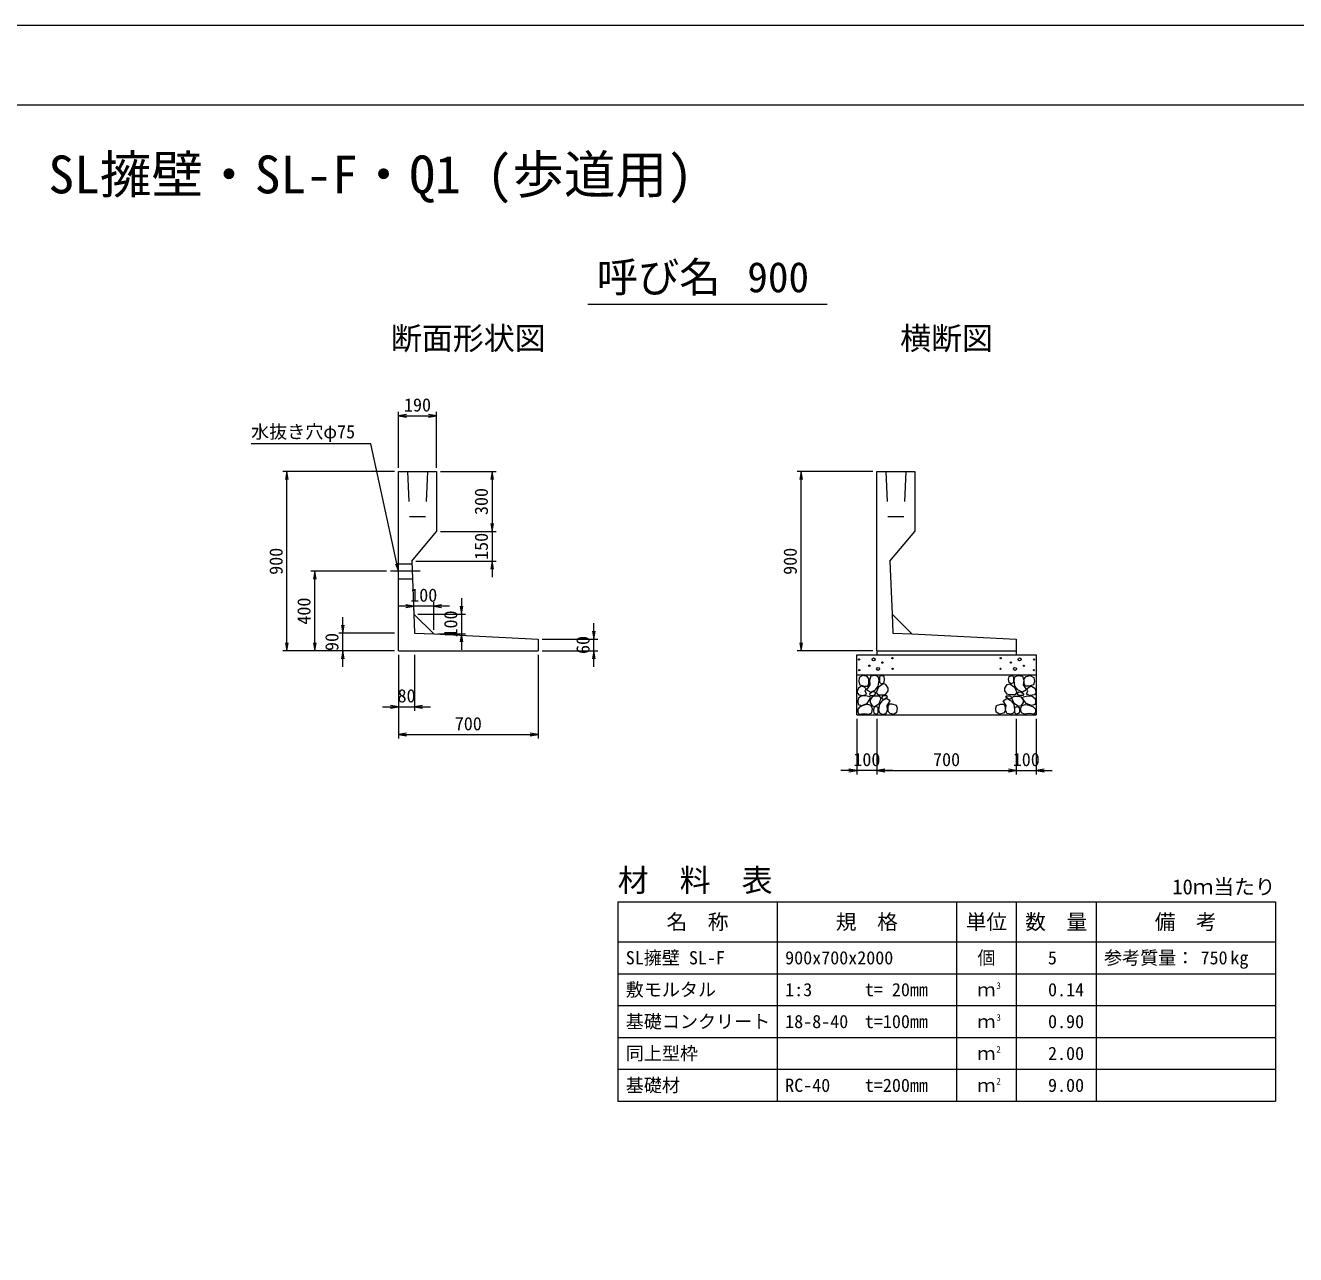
# Model space of a CAD drawing. Units: millimetres at full size, sheet at 1:25. Extents: x 0 to 16820, y 0 to 13241.
# Drawn here: x 6677 to 13051, y 5710 to 11880 of the extents above; entities that cross this region are included whole.
import ezdxf
from ezdxf.enums import TextEntityAlignment as Align

# ---------------------------------------------------------------- set-up
doc = ezdxf.new("R2010")
doc.units = ezdxf.units.MM
doc.header["$LTSCALE"] = 25
doc.linetypes.add('CHAIN', pattern=[18.5, 12, -1.5, 3.5, -1.5])
doc.linetypes.add('DASHED_SPACED', pattern=[12, 6, -6])
for name, color, linetype, lineweight in [('D-BMK', 2, 'CHAIN', 13), ('D-DCR-HCHn', 4, 'Continuous', 9), ('D-MTR-FRAM', 7, 'Continuous', 13), ('D-MTR-LINE', 7, 'Continuous', 13), ('D-STR-DIM', 7, 'Continuous', 13), ('D-STR-STRn', 1, 'Continuous', 13), ('D-STR-TXT', 7, 'Continuous', 13), ('D-TTL', 2, 'Continuous', 13), ('D-TTL-TXT', 7, 'Continuous', 13)]:
    doc.layers.add(name, color=color, linetype=linetype, lineweight=lineweight)
doc.layers.add('D-MTR', color=7, linetype='Continuous')
doc.layers.add('D-MTR-TXT', color=7, linetype='Continuous')
doc.styles.add('ＭＳ ゴシック', font='')
doc.styles.get('ＭＳ ゴシック').set_extended_font_data('MS Gothic')

# ---------------------------------------------------------------- blocks, each defined once
blk = doc.blocks.new('open_arrow')
at = {"color": 0, "linetype": 'Continuous', "lineweight": -2}
blk.add_lwpolyline([(7.5, 1.25), (0, 0), (7.5, -1.25)], dxfattribs=at)

msp = doc.modelspace()

# ---------------------------------------------------------------- linework, layer by layer
at = {"layer": 'D-BMK'}
msp.add_line((8657.84, 9140), (8510, 9140), dxfattribs=at)
at = {"layer": 'D-DCR-HCHn'}
for points in [[(10901.2, 8611.59), (10880.4, 8616.22), (10861.9, 8606.97), (10859.59, 8586.17), (10864.21, 8569.99), (10887.33, 8563.05), (10903.51, 8563.05), (10910.44, 8574.61), (10910.44, 8600.04)], [(10919.69, 8613.91), (10912.76, 8593.1), (10915.07, 8569.99), (10898.89, 8544.56), (10919.69, 8533), (10942.8, 8544.56), (10956.67, 8563.05), (10961.3, 8593.1), (10956.67, 8609.28), (10942.8, 8616.22)], [(10963.61, 8609.28), (10963.61, 8581.55), (10975.16, 8574.61), (10986.72, 8581.55), (10989.03, 8597.73), (10986.72, 8611.59), (10970.54, 8616.22)], [(11636.39, 8609.28), (11636.39, 8581.55), (11624.84, 8574.61), (11613.28, 8581.55), (11610.97, 8597.73), (11613.28, 8611.59), (11629.46, 8616.22)], [(11680.31, 8613.91), (11687.24, 8593.1), (11684.93, 8569.99), (11701.11, 8544.56), (11680.31, 8533), (11657.2, 8544.56), (11643.33, 8563.05), (11638.7, 8593.1), (11643.33, 8609.28), (11657.2, 8616.22)], [(11698.8, 8611.59), (11719.6, 8616.22), (11738.1, 8606.97), (11740.41, 8586.17), (11735.79, 8569.99), (11712.67, 8563.05), (11696.49, 8563.05), (11689.56, 8574.61), (11689.56, 8600.04)], [(10857.28, 8553.81), (10850.35, 8533), (10859.59, 8519.14), (10882.71, 8516.82), (10898.49, 8523.6), (10891.95, 8539.94), (10896.58, 8549.18), (10887.33, 8558.43), (10873.46, 8563.05)], [(10958.98, 8558.43), (10947.43, 8530.69), (10956.67, 8519.14), (10984.41, 8519.14), (10995.97, 8523.76), (11007.53, 8539.94), (11007.53, 8553.81), (10995.97, 8572.3), (10982.1, 8574.61)], [(11641.02, 8558.43), (11652.57, 8530.69), (11643.33, 8519.14), (11615.59, 8519.14), (11604.03, 8523.76), (11592.47, 8539.94), (11592.47, 8553.81), (11604.03, 8572.3), (11617.9, 8574.61)], [(11742.72, 8553.81), (11749.65, 8533), (11740.41, 8519.14), (11717.29, 8516.82), (11701.51, 8523.6), (11708.05, 8539.94), (11703.42, 8549.18), (11712.67, 8558.43), (11726.54, 8563.05)], [(10901.16, 8477.01), (10918.28, 8502.69), (10916.14, 8509.11), (10892.59, 8515.53), (10871.19, 8513.39), (10856.21, 8500.55), (10854.07, 8485.57), (10856.21, 8470.59), (10873.33, 8466.31)], [(10924.31, 8533), (10912.76, 8523.76), (10917.38, 8516.82), (10933.56, 8516.82), (10940.49, 8519.14), (10945.12, 8528.38), (10938.18, 8535.32)], [(10961.08, 8477.01), (10971.78, 8502.69), (10963.22, 8513.39), (10937.54, 8513.39), (10926.84, 8509.11), (10916.14, 8494.13), (10916.14, 8481.29), (10926.84, 8464.17), (10939.68, 8462.03)], [(10997.47, 8425.64), (11003.89, 8444.91), (11001.75, 8466.31), (11016.73, 8489.85), (10997.47, 8500.55), (10976.06, 8489.85), (10963.22, 8472.73), (10958.94, 8444.91), (10963.22, 8429.92), (10976.06, 8423.5)], [(10993.19, 8500.55), (11003.89, 8509.11), (10999.61, 8515.53), (10984.62, 8515.53), (10978.2, 8513.39), (10973.92, 8504.83), (10980.34, 8498.41)], [(11602.53, 8425.64), (11596.11, 8444.91), (11598.25, 8466.31), (11583.27, 8489.85), (11602.53, 8500.55), (11623.94, 8489.85), (11636.78, 8472.73), (11641.06, 8444.91), (11636.78, 8429.92), (11623.94, 8423.5)], [(11606.81, 8500.55), (11596.11, 8509.11), (11600.39, 8515.53), (11615.38, 8515.53), (11621.8, 8513.39), (11626.08, 8504.83), (11619.66, 8498.41)], [(11638.92, 8477.01), (11628.22, 8502.69), (11636.78, 8513.39), (11662.46, 8513.39), (11673.16, 8509.11), (11683.86, 8494.13), (11683.86, 8481.29), (11673.16, 8464.17), (11660.32, 8462.03)], [(11675.69, 8533), (11687.24, 8523.76), (11682.62, 8516.82), (11666.44, 8516.82), (11659.51, 8519.14), (11654.88, 8528.38), (11661.82, 8535.32)], [(11698.84, 8477.01), (11681.72, 8502.69), (11683.86, 8509.11), (11707.41, 8515.53), (11728.81, 8513.39), (11743.79, 8500.55), (11745.93, 8485.57), (11743.79, 8470.59), (11726.67, 8466.31)], [(10909.72, 8423.5), (10924.7, 8429.92), (10928.98, 8451.33), (10920.42, 8466.31), (10905.44, 8470.59), (10886.17, 8468.45), (10864.77, 8459.89), (10854.07, 8447.05), (10854.07, 8432.06), (10860.49, 8423.5), (10886.17, 8425.64)], [(10956.8, 8429.92), (10956.8, 8455.61), (10946.1, 8462.03), (10935.4, 8455.61), (10933.26, 8440.62), (10935.4, 8427.78), (10950.38, 8423.5)], [(11014.59, 8427.78), (11033.85, 8423.5), (11050.97, 8432.06), (11053.11, 8451.33), (11048.83, 8466.31), (11027.43, 8472.73), (11012.45, 8472.73), (11006.03, 8462.03), (11006.03, 8438.48)], [(11585.41, 8427.78), (11566.15, 8423.5), (11549.03, 8432.06), (11546.89, 8451.33), (11551.17, 8466.31), (11572.57, 8472.73), (11587.55, 8472.73), (11593.97, 8462.03), (11593.97, 8438.48)], [(11643.2, 8429.92), (11643.2, 8455.61), (11653.9, 8462.03), (11664.6, 8455.61), (11666.74, 8440.62), (11664.6, 8427.78), (11649.62, 8423.5)], [(11690.28, 8423.5), (11675.3, 8429.92), (11671.02, 8451.33), (11679.58, 8466.31), (11694.56, 8470.59), (11713.83, 8468.45), (11735.23, 8459.89), (11745.93, 8447.05), (11745.93, 8432.06), (11739.51, 8423.5), (11713.83, 8425.64)]]:
    msp.add_lwpolyline(points, close=True, dxfattribs=at)
for centre, radius in [((10860.73, 8697.43), 3), ((10912.29, 8665.76), 3), ((10933.34, 8697.43), 7.5), ((10977.71, 8681.64), 3), ((11028.13, 8703.48), 3), ((11571.87, 8703.48), 3), ((11622.29, 8681.64), 3), ((11666.66, 8697.43), 7.5), ((11687.71, 8665.76), 3), ((11739.27, 8697.43), 3), ((10861.87, 8643.92), 3), ((10956.66, 8649.97), 7.5), ((11029.27, 8649.97), 3), ((11570.73, 8649.97), 3), ((11643.34, 8649.97), 7.5), ((11738.13, 8643.92), 3)]:
    msp.add_circle(centre, radius, dxfattribs=at)
at = {"layer": 'D-MTR-FRAM'}
for p, q in [((9650, 7480), (12950, 7480)), ((9650, 7480), (9650, 6480)), ((12950, 7480), (12950, 6480)), ((9650, 6480), (12950, 6480))]:
    msp.add_line(p, q, dxfattribs=at)
at = {"layer": 'D-MTR-LINE'}
for p, q in [((10450, 7480), (10450, 6480)), ((11350, 7480), (11350, 6480)), ((11650, 7480), (11650, 6480)), ((12050, 7480), (12050, 6480)), ((9650, 7280), (12950, 7280)), ((9650, 7120), (12950, 7120)), ((9650, 6960), (12950, 6960)), ((9650, 6800), (12950, 6800)), ((9650, 6640), (12950, 6640))]:
    msp.add_line(p, q, dxfattribs=at)
at = {"layer": 'D-STR-DIM'}
for p, q in [((8550, 9660), (8550, 9940)), ((8550, 9920), (8740, 9920)), ((8740, 9660), (8740, 9940)), ((8530, 9640), (7970, 9640)), ((7990, 8740), (7990, 9640)), ((8760, 9640), (9040, 9640)), ((9020, 9640), (9020, 9340)), ((10930, 9640), (10550, 9640)), ((10570, 8740), (10570, 9640)), ((9020, 9420), (9020, 9110)), ((8760, 9340), (9040, 9340)), ((8760, 9340), (9040, 9340)), ((8635.88, 9190), (9040, 9190)), ((8490, 9140), (8110, 9140)), ((8130, 8740), (8130, 9140)), ((8866.26, 9005.34), (8866.26, 8745.34)), ((8806.26, 8965.34), (8546.26, 8965.34)), ((8626.26, 8945.34), (8626.26, 8985.34)), ((8646.26, 8925.34), (8886.26, 8925.34)), ((8726.26, 8845.34), (8726.26, 8985.34)), ((8270, 8660), (8270, 8910)), ((9530, 8660), (9530, 8880)), ((8530, 8830), (8250, 8830)), ((8746.26, 8825.34), (8886.26, 8825.34)), ((9270, 8800), (9550, 8800)), ((8530, 8740), (7970, 8740)), ((8530, 8740), (8110, 8740)), ((8530, 8740), (8250, 8740)), ((9270, 8740), (9550, 8740)), ((10930, 8740), (10550, 8740)), ((8550, 8720), (8550, 8440)), ((8550, 8720), (8550, 8300)), ((8630, 8720), (8630, 8440)), ((9250, 8720), (9250, 8300)), ((8470, 8460), (8710, 8460)), ((10850, 8400), (10850, 8120)), ((10950, 8400), (10950, 8120)), ((10950, 8400), (10950, 8120)), ((11650, 8400), (11650, 8120)), ((11650, 8400), (11650, 8120)), ((11750, 8400), (11750, 8120)), ((8550, 8320), (9250, 8320)), ((11030, 8140), (10770, 8140)), ((10950, 8140), (11650, 8140)), ((11570, 8140), (11830, 8140))]:
    msp.add_line(p, q, dxfattribs=at)
at = {"layer": 'D-STR-STRn'}
for p, q in [((8550, 8740), (8550, 9640)), ((8550, 9640), (8740, 9640)), ((8740, 9640), (8740, 9340)), ((10950, 8740), (10950, 9640)), ((10950, 9640), (11140, 9640)), ((11140, 9640), (11140, 9340)), ((8615.88, 9190), (8740, 9340)), ((11015.88, 9190), (11140, 9340)), ((8615.88, 9190), (8626.26, 8925.34)), ((11015.88, 9190), (11026.26, 8925.34)), ((8626.26, 8925.34), (8726.26, 8825.34)), ((11026.26, 8925.34), (11126.26, 8825.34)), ((8726.26, 8825.34), (9250, 8800)), ((9250, 8800), (9250, 8740)), ((11126.26, 8825.34), (11650, 8800)), ((11650, 8800), (11650, 8740)), ((8550, 8740), (9250, 8740)), ((10950, 8740), (10950, 8720)), ((10950, 8740), (11650, 8740)), ((11650, 8740), (11650, 8720)), ((10850, 8420), (10850, 8720)), ((10850, 8720), (11750, 8720)), ((11750, 8720), (11750, 8420)), ((10850, 8620), (11750, 8620)), ((10850, 8420), (11750, 8420))]:
    msp.add_line(p, q, dxfattribs=at)
at = {"layer": 'D-STR-STRn', "linetype": 'DASHED_SPACED'}
for p, q in [((8595, 9640), (8605, 9415)), ((8695, 9640), (8685, 9415)), ((10995, 9640), (11005, 9415)), ((11095, 9640), (11085, 9415)), ((8605, 9415), (8685, 9415)), ((11005, 9415), (11085, 9415)), ((8550, 9177.5), (8616.37, 9177.5)), ((8550, 9102.5), (8619.31, 9102.5))]:
    msp.add_line(p, q, dxfattribs=at)
at = {"layer": 'D-STR-STRn', "color": 2, "linetype": 'DASHED_SPACED'}
for p, q in [((8626.26, 8925.34), (8630, 8830)), ((11026.26, 8925.34), (11030, 8830)), ((8630, 8830), (8726.26, 8825.34)), ((11030, 8830), (11126.26, 8825.34))]:
    msp.add_line(p, q, dxfattribs=at)
at = {"layer": 'D-STR-TXT'}
msp.add_line((8410, 9780), (7810, 9780), dxfattribs=at)
msp.add_lwpolyline([(8550, 9140), (8541.45, 9179.08), (8410, 9780)], dxfattribs=at)
at = {"layer": 'D-TTL'}
for points in [[(0, 0), (16820, 0), (16820, 11880), (0, 11880)], [(400, 400), (16420, 400), (16420, 11480), (400, 11480)]]:
    msp.add_lwpolyline(points, close=True, dxfattribs=at)
at = {"layer": 'D-TTL-TXT'}
msp.add_line((9500, 10480), (10700, 10480), dxfattribs=at)

# ---------------------------------------------------------------- block references
at = {"layer": 'D-STR-DIM', "xscale": 5.33, "yscale": 5.33}
for p in [(8550, 9920), (8726.26, 8965.34), (8630, 8460), (8550, 8320), (10950, 8140), (10950, 8140), (11750, 8140)]:
    msp.add_blockref('open_arrow', p, dxfattribs=at)
for p, rotation in [((8740, 9920), 180), ((7990, 9640), 270), ((9020, 9640), 270), ((10570, 9640), 270), ((9020, 9340), 90), ((9020, 9340), 90), ((9020, 9190), 270), ((8130, 9140), 270), ((8626.26, 8965.34), 180), ((8866.26, 8925.34), 90), ((8270, 8830), 90), ((8866.26, 8825.34), 270), ((9530, 8800), 90), ((7990, 8740), 90), ((8130, 8740), 90), ((8270, 8740), 270), ((9530, 8740), 270), ((10570, 8740), 90), ((8550, 8460), 180), ((9250, 8320), 180), ((10850, 8140), 180), ((11650, 8140), 180), ((11650, 8140), 180)]:
    msp.add_blockref('open_arrow', p, dxfattribs=dict(at, rotation=rotation))
at = {"layer": 'D-STR-TXT', "xscale": 5.33, "yscale": 5.33, "rotation": 102.3}
msp.add_blockref('open_arrow', (8550, 9140), dxfattribs=at)

# ---------------------------------------------------------------- texts
at = {"layer": 'D-MTR', "style": 'ＭＳ ゴシック'}
msp.add_text('材\u3000料\u3000表', height=113.9, dxfattribs=at).set_placement((9650, 7498.15), align=Align.BOTTOM_LEFT)
msp.add_text('10ｍ当たり', height=75.95, dxfattribs=at).set_placement((12950, 7495.43), align=Align.BOTTOM_RIGHT)
at = {"layer": 'D-MTR-TXT', "style": 'ＭＳ ゴシック'}
for s, height, p in [('名\u3000称', 75.95, (10050, 7380)), ('規\u3000格', 75.95, (10900, 7380)), ('単位', 75.95, (11500, 7380)), ('数\u3000量', 75.95, (11850, 7380)), ('備\u3000考', 75.95, (12500, 7380)), ('個', 66.46, (11500, 7200)), ('ｍ', 66.46, (11500, 7040)), ('ｍ', 66.46, (11500, 6880)), ('ｍ', 66.46, (11500, 6720)), ('ｍ', 66.46, (11500, 6560))]:
    msp.add_text(s, height=height, dxfattribs=at).set_placement(p, align=Align.MIDDLE_CENTER)
for s, p in [('SL擁壁 SL-F', (9690, 7200)), ('900x700x2000', (10490, 7200)), ('参考質量：    kg', (12090, 7200)), ('敷モルタル', (9690, 7040)), ('1:3', (10490, 7040)), ('t= 20mm', (10890, 7040)), ('基礎コンクリート', (9690, 6880)), ('18-8-40', (10490, 6880)), ('t=100mm', (10890, 6880)), ('同上型枠', (9690, 6720)), ('基礎材', (9690, 6560)), ('RC-40', (10490, 6560)), ('t=200mm', (10890, 6560))]:
    msp.add_text(s, height=66.46, dxfattribs=at).set_placement(p, align=Align.MIDDLE_LEFT)
for s, p in [('5', (11853.55, 7200)), ('750', (12710, 7200)), ('0.14', (11990, 7040)), ('0.90', (11990, 6880)), ('2.00', (11990, 6720)), ('9.00', (11990, 6560))]:
    msp.add_text(s, height=66.46, dxfattribs=at).set_placement(p, align=Align.MIDDLE_RIGHT)
for s, p in [('3', (11550, 7033.63)), ('3', (11550, 6873.63)), ('2', (11550, 6713.63)), ('2', (11550, 6553.63))]:
    msp.add_text(s, height=33.23, dxfattribs=at).set_placement(p, align=Align.BOTTOM_LEFT)
at = {"layer": 'D-STR-DIM', "style": 'ＭＳ ゴシック'}
for s, p in [('190', (8645, 9975)), ('100', (8676.26, 9020.34)), ('80', (8590, 8515)), ('700', (8900, 8375)), ('100', (10900, 8195)), ('700', (11300, 8195)), ('100', (11700, 8195))]:
    msp.add_text(s, height=66.46, dxfattribs=at).set_placement(p, align=Align.MIDDLE_CENTER)
for s, p in [('300', (8965, 9490)), ('150', (8965, 9265)), ('900', (7935, 9190)), ('900', (10515, 9190)), ('400', (8075, 8940)), ('100', (8811.26, 8875.34)), ('90', (8215, 8785)), ('60', (9475, 8770))]:
    msp.add_text(s, height=66.46, rotation=90, dxfattribs=at).set_placement(p, align=Align.MIDDLE_CENTER)
at = {"layer": 'D-STR-TXT', "style": 'ＭＳ ゴシック'}
msp.add_text('水抜き穴φ75', height=66.46, dxfattribs=at).set_placement((7810, 9787.25), align=Align.BOTTOM_LEFT)
at = {"layer": 'D-TTL-TXT', "style": 'ＭＳ ゴシック'}
for s, height, p in [('SL擁壁・SL-F・Q1 (歩道用)', 189.9, (8410, 10980)), ('呼び名', 151.9, (9855, 10495)), ('900', 151.9, (10455, 10495)), ('断面形状図', 113.9, (8900, 10218.15)), ('横断図', 113.9, (11300, 10218.15))]:
    msp.add_text(s, height=height, dxfattribs=at).set_placement(p, align=Align.BOTTOM_CENTER)

doc.saveas('drawing.dxf')
